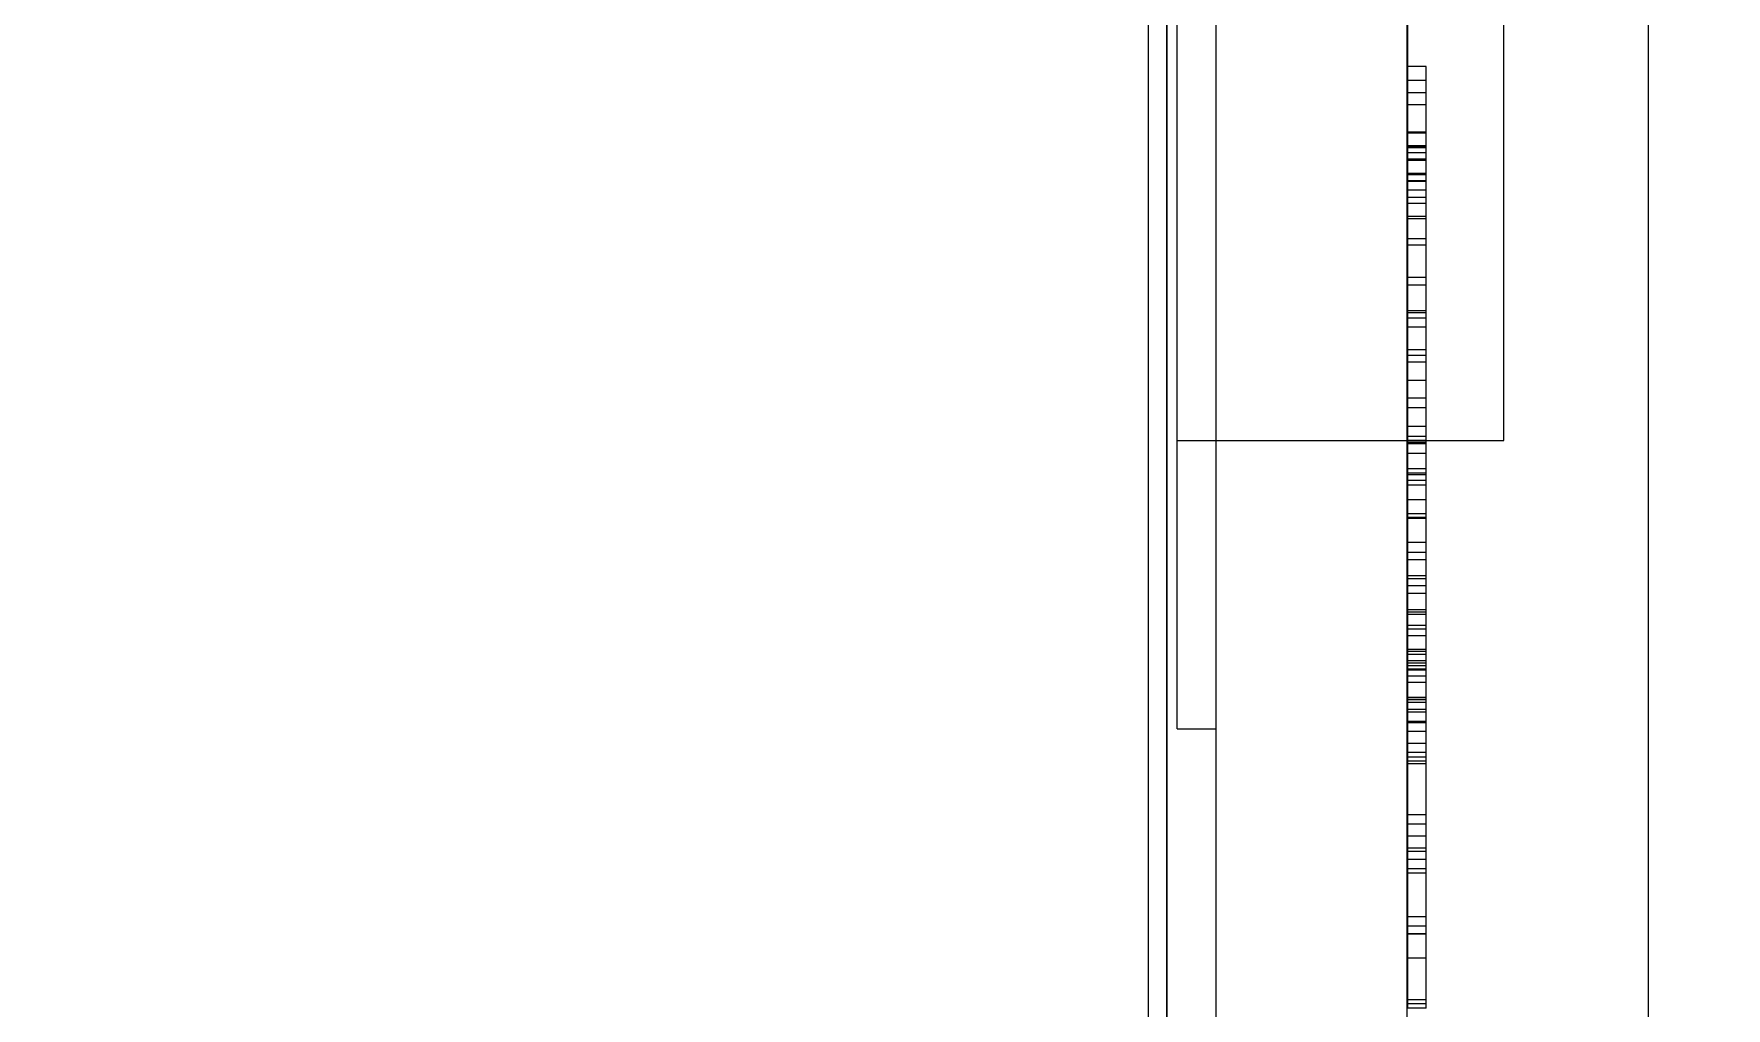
# Model space of a CAD drawing. Header units: millimetres. Extents: x -50460 to 50460, y -35640 to 35640.
# Drawn here: x -33273.54 to -33255.93, y 25760.79 to 25770.92 of the extents above; entities that cross this region are included whole.
import ezdxf

# ---------------------------------------------------------------- set-up
doc = ezdxf.new("R2010")
doc.units = ezdxf.units.MM
doc.set_wipeout_variables(frame=1)
for name, color, linetype, lineweight in [('尺寸线层', 4, 'Continuous', 18), ('粗实线层', 7, 'Continuous', 15), ('粗实线层_1', 7, 'Continuous', 15), ('细实线层', 3, 'Continuous', 18)]:
    doc.layers.add(name, color=color, linetype=linetype, lineweight=lineweight)

# ---------------------------------------------------------------- blocks, each defined once
blk = doc.blocks.new('*X1027')
at = {"layer": '粗实线层'}
blk.add_line((-12, -10), (-12, -177), dxfattribs=at)
blk = doc.blocks.new('*X1024')
at = {"layer": '粗实线层_1'}
blk.add_blockref('*X1027', (-9, -39.5), dxfattribs=at)
blk = doc.blocks.new('*X1030')
at = {"layer": '粗实线层'}
for p, q in [((-3.7, -66), (-3.7, -42.5)), ((-3.51, -42.5), (-3.51, -85)), ((-3.51, -85), (-3.51, -42.5)), ((-3.4, -60.75), (-3.4, -42.5)), ((-3, -42.5), (-3, -65.3)), ((-1.01, -42.5), (-1.01, -82.5)), ((0, -57.75), (0, -42.5)), ((-1, -53.858), (-1, -53.309)), ((-0.81, -53.858), (-1.01, -53.858)), ((-1, -63.653), (-1, -53.858)), ((-0.81, -54.004), (-0.81, -53.858)), ((-0.81, -54.004), (-1.01, -54.004)), ((-0.81, -54.133), (-0.81, -54.004)), ((-0.81, -54.133), (-1.01, -54.133)), ((-0.81, -54.258), (-0.81, -54.133)), ((-0.81, -54.258), (-1.01, -54.258)), ((-0.81, -54.264), (-0.81, -54.258)), ((-0.81, -54.271), (-0.81, -54.264)), ((-0.81, -54.278), (-0.81, -54.271)), ((-0.81, -54.285), (-0.81, -54.278)), ((-0.81, -54.294), (-0.81, -54.285)), ((-0.81, -54.302), (-0.81, -54.294)), ((-0.81, -54.312), (-0.81, -54.302)), ((-0.81, -54.322), (-0.81, -54.312)), ((-0.81, -54.333), (-0.81, -54.322)), ((-0.81, -54.344), (-0.81, -54.333)), ((-0.81, -54.355), (-0.81, -54.344)), ((-0.81, -54.367), (-0.81, -54.355)), ((-0.81, -54.38), (-0.81, -54.367)), ((-0.81, -54.393), (-0.81, -54.38)), ((-0.81, -54.406), (-0.81, -54.393)), ((-0.81, -54.42), (-0.81, -54.406)), ((-0.81, -54.434), (-0.81, -54.42)), ((-0.81, -54.541), (-1.01, -54.541)), ((-1.01, -54.541), (-1.01, -54.554)), ((-0.81, -54.554), (-1.01, -54.554)), ((-1.01, -54.554), (-1.01, -54.556)), ((-1.01, -54.556), (-1.01, -54.559)), ((-1.01, -54.559), (-1.01, -54.561)), ((-1.01, -54.561), (-1.01, -54.564)), ((-1.01, -54.564), (-1.01, -54.567)), ((-1.01, -54.567), (-1.01, -54.571)), ((-1.01, -54.571), (-1.01, -54.574)), ((-1.01, -54.574), (-1.01, -54.578)), ((-1.01, -54.578), (-1.01, -54.582)), ((-1.01, -54.582), (-1.01, -54.587)), ((-1.01, -54.587), (-1.01, -54.592)), ((-1.01, -54.592), (-1.01, -54.597)), ((-1.01, -54.597), (-1.01, -54.602)), ((-0.81, -54.448), (-0.81, -54.434)), ((-0.81, -54.462), (-0.81, -54.448)), ((-0.81, -54.477), (-0.81, -54.462)), ((-0.81, -54.492), (-0.81, -54.477)), ((-0.81, -54.507), (-0.81, -54.492)), ((-0.81, -54.522), (-0.81, -54.507)), ((-0.81, -54.537), (-0.81, -54.522)), ((-0.81, -54.553), (-0.81, -54.537)), ((-0.81, -54.568), (-0.81, -54.553)), ((-0.81, -54.584), (-0.81, -54.568)), ((-0.81, -54.599), (-0.81, -54.584)), ((-1.01, -54.602), (-1.01, -54.608)), ((-1.01, -54.608), (-1.01, -54.614)), ((-1.01, -54.614), (-1.01, -54.62)), ((-1.01, -54.62), (-1.01, -54.626)), ((-1.01, -54.626), (-1.01, -54.632)), ((-1.01, -54.632), (-1.01, -54.638)), ((-1.01, -54.638), (-1.01, -54.644)), ((-1.01, -54.644), (-1.01, -54.65)), ((-1.01, -54.65), (-1.01, -54.656)), ((-1.01, -54.656), (-1.01, -54.662)), ((-1.01, -54.662), (-1.01, -54.668)), ((-1.01, -54.668), (-1.01, -54.674)), ((-1.01, -54.674), (-1.01, -54.68)), ((-1.01, -54.68), (-1.01, -54.686)), ((-0.81, -54.686), (-1.01, -54.686)), ((-1.01, -54.686), (-1.01, -54.987)), ((-0.81, -54.698), (-1.01, -54.698)), ((-0.81, -54.705), (-1.01, -54.705)), ((-0.81, -54.758), (-1.01, -54.758)), ((-0.81, -54.615), (-0.81, -54.599)), ((-0.81, -54.63), (-0.81, -54.615)), ((-0.81, -54.645), (-0.81, -54.63)), ((-0.81, -54.66), (-0.81, -54.645)), ((-0.81, -54.675), (-0.81, -54.66)), ((-0.81, -54.69), (-0.81, -54.675)), ((-0.81, -54.705), (-0.81, -54.69)), ((-0.81, -55.223), (-0.81, -54.705)), ((-0.81, -54.758), (-0.81, -54.758)), ((-0.81, -54.822), (-1.01, -54.822)), ((-0.81, -54.838), (-1.01, -54.838)), ((-0.81, -54.822), (-0.81, -54.822)), ((-0.81, -54.971), (-1.01, -54.971)), ((-0.81, -54.987), (-1.01, -54.987)), ((-1.01, -54.987), (-1.01, -54.991)), ((-1.01, -54.991), (-1.01, -54.996)), ((-1.01, -54.996), (-1.01, -55.001)), ((-1.01, -55.001), (-1.01, -55.005)), ((-1.01, -55.005), (-1.01, -55.01)), ((-1.01, -55.01), (-1.01, -55.014)), ((-1.01, -55.014), (-1.01, -55.018)), ((-1.01, -55.018), (-1.01, -55.022)), ((-1.01, -55.022), (-1.01, -55.026)), ((-1.01, -55.026), (-1.01, -55.029)), ((-1.01, -55.029), (-1.01, -55.032)), ((-1.01, -55.032), (-1.01, -55.036)), ((-1.01, -55.036), (-1.01, -55.038)), ((-1.01, -55.038), (-1.01, -55.041)), ((-1.01, -55.041), (-1.01, -55.043)), ((-1.01, -55.043), (-1.01, -55.046)), ((-1.01, -55.046), (-1.01, -55.048)), ((-0.81, -55.048), (-1.01, -55.048)), ((-1.01, -55.048), (-1.01, -55.05)), ((-1.01, -55.05), (-1.01, -55.051)), ((-1.01, -55.051), (-1.01, -55.053)), ((-1.01, -55.053), (-1.01, -55.054)), ((-1.01, -55.054), (-1.01, -55.054)), ((-1.01, -55.054), (-1.01, -55.055)), ((-1.01, -55.055), (-1.01, -55.055)), ((-0.993, -55.055), (-1.01, -55.055)), ((-0.977, -55.055), (-0.993, -55.055)), ((-0.96, -55.055), (-0.977, -55.055)), ((-0.943, -55.055), (-0.96, -55.055)), ((-0.927, -55.055), (-0.943, -55.055)), ((-0.91, -55.055), (-0.927, -55.055)), ((-0.893, -55.055), (-0.91, -55.055)), ((-0.877, -55.055), (-0.893, -55.055)), ((-0.86, -55.055), (-0.877, -55.055)), ((-0.843, -55.055), (-0.86, -55.055)), ((-0.827, -55.055), (-0.843, -55.055)), ((-0.81, -55.055), (-0.827, -55.055)), ((-0.81, -54.971), (-0.81, -54.971)), ((-0.81, -55.048), (-0.81, -55.048)), ((-0.81, -55.144), (-1.01, -55.144)), ((-0.81, -55.223), (-1.01, -55.223)), ((-0.81, -55.285), (-1.01, -55.285)), ((-0.81, -55.237), (-0.81, -55.223)), ((-0.81, -55.252), (-0.81, -55.237)), ((-0.81, -55.266), (-0.81, -55.252)), ((-0.81, -55.28), (-0.81, -55.266)), ((-0.81, -55.294), (-0.81, -55.28)), ((-0.81, -55.285), (-0.81, -55.285)), ((-0.81, -56.055), (-0.81, -55.285)), ((-0.81, -55.307), (-0.81, -55.294)), ((-0.81, -55.421), (-1.01, -55.421)), ((-0.993, -55.445), (-1.01, -55.445)), ((-0.977, -55.445), (-0.993, -55.445)), ((-0.96, -55.445), (-0.977, -55.445)), ((-0.943, -55.445), (-0.96, -55.445)), ((-0.927, -55.445), (-0.943, -55.445)), ((-0.91, -55.445), (-0.927, -55.445)), ((-0.893, -55.445), (-0.91, -55.445)), ((-0.877, -55.445), (-0.893, -55.445)), ((-0.86, -55.445), (-0.877, -55.445)), ((-0.843, -55.445), (-0.86, -55.445)), ((-0.827, -55.445), (-0.843, -55.445)), ((-0.81, -55.445), (-0.827, -55.445)), ((-0.81, -55.319), (-0.81, -55.307)), ((-0.81, -55.331), (-0.81, -55.319)), ((-0.81, -55.343), (-0.81, -55.331)), ((-0.81, -55.354), (-0.81, -55.343)), ((-0.81, -55.364), (-0.81, -55.354)), ((-0.81, -55.374), (-0.81, -55.364)), ((-0.81, -55.383), (-0.81, -55.374)), ((-0.81, -55.392), (-0.81, -55.383)), ((-0.81, -55.4), (-0.81, -55.392)), ((-0.81, -55.407), (-0.81, -55.4)), ((-0.81, -55.414), (-0.81, -55.407)), ((-0.81, -55.42), (-0.81, -55.414)), ((-0.81, -55.426), (-0.81, -55.42)), ((-0.81, -55.431), (-0.81, -55.426)), ((-0.81, -55.435), (-0.81, -55.431)), ((-0.81, -55.438), (-0.81, -55.435)), ((-0.81, -55.441), (-0.81, -55.438)), ((-0.81, -55.443), (-0.81, -55.441)), ((-0.81, -55.444), (-0.81, -55.443)), ((-0.81, -55.445), (-0.81, -55.444)), ((-0.81, -55.652), (-1.01, -55.652)), ((-0.81, -55.718), (-1.01, -55.718)), ((-0.81, -55.718), (-0.81, -55.718)), ((-0.81, -56.4), (-0.81, -55.718)), ((-0.81, -56.055), (-1.01, -56.055)), ((-0.81, -56.134), (-1.01, -56.134)), ((-0.81, -56.422), (-0.81, -56.055)), ((-0.81, -56.4), (-1.01, -56.4)), ((-0.81, -56.422), (-1.01, -56.422)), ((-0.81, -56.478), (-1.01, -56.478)), ((-0.81, -56.4), (-0.81, -56.4)), ((-0.81, -56.807), (-0.81, -56.4)), ((-0.81, -56.572), (-1.01, -56.572)), ((-0.81, -56.572), (-0.81, -56.572)), ((-0.81, -57.409), (-0.81, -56.572)), ((-0.81, -56.807), (-1.01, -56.807)), ((-0.993, -56.867), (-1.01, -56.867)), ((-0.977, -56.867), (-0.993, -56.867)), ((-0.96, -56.867), (-0.977, -56.867)), ((-0.943, -56.867), (-0.96, -56.867)), ((-0.927, -56.867), (-0.943, -56.867)), ((-0.91, -56.867), (-0.927, -56.867)), ((-0.893, -56.867), (-0.91, -56.867)), ((-0.877, -56.867), (-0.893, -56.867)), ((-0.86, -56.867), (-0.877, -56.867)), ((-0.843, -56.867), (-0.86, -56.867)), ((-0.827, -56.867), (-0.843, -56.867)), ((-0.81, -56.867), (-0.827, -56.867)), ((-0.81, -56.812), (-0.81, -56.807)), ((-0.81, -56.817), (-0.81, -56.812)), ((-0.81, -56.821), (-0.81, -56.817)), ((-0.81, -56.826), (-0.81, -56.821)), ((-0.81, -56.83), (-0.81, -56.826)), ((-0.81, -56.835), (-0.81, -56.83)), ((-0.81, -56.839), (-0.81, -56.835)), ((-0.81, -56.844), (-0.81, -56.839)), ((-0.81, -56.848), (-0.81, -56.844)), ((-0.81, -56.853), (-0.81, -56.848)), ((-0.81, -56.857), (-0.81, -56.853)), ((-0.81, -56.861), (-0.81, -56.857)), ((-0.81, -56.864), (-0.81, -56.861)), ((-0.81, -56.867), (-0.81, -56.864)), ((-0.81, -56.934), (-1.01, -56.934)), ((-0.81, -57.124), (-1.01, -57.124)), ((-0.81, -57.124), (-0.81, -57.124)), ((-0.81, -57.308), (-0.81, -57.124)), ((-0.81, -57.308), (-1.01, -57.308)), ((-0.81, -57.409), (-1.01, -57.409)), ((-0.81, -57.308), (-0.81, -57.308)), ((-0.81, -57.605), (-0.81, -57.308)), ((-0.81, -57.77), (-0.81, -57.409)), ((-3.4, -57.75), (-0.81, -57.75)), ((-0.81, -57.605), (-1.01, -57.605)), ((-0.81, -57.708), (-1.01, -57.708)), ((-0.81, -57.748), (-1.01, -57.748)), ((-0.81, -57.605), (-0.81, -57.605)), ((-0.81, -57.784), (-0.81, -57.605)), ((-0.81, -57.748), (-0.81, -57.748)), ((-0.81, -57.75), (0, -57.75)), ((-0.81, -57.77), (-1.01, -57.77)), ((-0.81, -57.784), (-1.01, -57.784)), ((-0.81, -57.884), (-1.01, -57.884)), ((-0.81, -58.368), (-0.81, -57.784)), ((-0.81, -57.884), (-0.81, -57.884)), ((-0.81, -58.045), (-1.01, -58.045)), ((-0.81, -58.09), (-1.01, -58.09)), ((-0.993, -58.105), (-1.01, -58.105)), ((-0.977, -58.105), (-0.993, -58.105)), ((-0.96, -58.105), (-0.977, -58.105)), ((-0.943, -58.105), (-0.96, -58.105)), ((-0.927, -58.105), (-0.943, -58.105)), ((-0.91, -58.105), (-0.927, -58.105)), ((-0.893, -58.105), (-0.91, -58.105)), ((-0.877, -58.105), (-0.893, -58.105)), ((-0.86, -58.105), (-0.877, -58.105)), ((-0.843, -58.105), (-0.86, -58.105)), ((-0.827, -58.105), (-0.843, -58.105)), ((-0.81, -58.105), (-0.827, -58.105)), ((-0.81, -58.09), (-0.81, -58.09)), ((-0.81, -58.164), (-1.01, -58.164)), ((-0.81, -58.214), (-1.01, -58.214)), ((-0.81, -58.214), (-0.81, -58.214)), ((-0.81, -58.914), (-0.81, -58.214)), ((-0.81, -58.368), (-1.01, -58.368)), ((-0.81, -58.381), (-0.81, -58.368)), ((-0.81, -58.395), (-0.81, -58.381)), ((-0.81, -58.408), (-0.81, -58.395)), ((-0.81, -58.42), (-0.81, -58.408)), ((-0.81, -58.433), (-0.81, -58.42)), ((-0.81, -58.444), (-0.81, -58.433)), ((-0.81, -58.456), (-0.81, -58.444)), ((-0.81, -58.466), (-0.81, -58.456)), ((-0.81, -58.476), (-0.81, -58.466)), ((-0.81, -58.513), (-1.01, -58.513)), ((-0.993, -58.551), (-1.01, -58.551)), ((-0.81, -58.561), (-1.01, -58.561)), ((-0.977, -58.551), (-0.993, -58.551)), ((-0.96, -58.551), (-0.977, -58.551)), ((-0.943, -58.551), (-0.96, -58.551)), ((-0.927, -58.551), (-0.943, -58.551)), ((-0.91, -58.551), (-0.927, -58.551)), ((-0.893, -58.551), (-0.91, -58.551)), ((-0.877, -58.551), (-0.893, -58.551)), ((-0.86, -58.551), (-0.877, -58.551)), ((-0.843, -58.551), (-0.86, -58.551)), ((-0.827, -58.551), (-0.843, -58.551)), ((-0.81, -58.551), (-0.827, -58.551)), ((-0.81, -58.486), (-0.81, -58.476)), ((-0.81, -58.495), (-0.81, -58.486)), ((-0.81, -58.503), (-0.81, -58.495)), ((-0.81, -58.51), (-0.81, -58.503)), ((-0.81, -58.517), (-0.81, -58.51)), ((-0.81, -58.523), (-0.81, -58.517)), ((-0.81, -58.529), (-0.81, -58.523)), ((-0.81, -58.534), (-0.81, -58.529)), ((-0.81, -58.538), (-0.81, -58.534)), ((-0.81, -58.542), (-0.81, -58.538)), ((-0.81, -58.545), (-0.81, -58.542)), ((-0.81, -58.548), (-0.81, -58.545)), ((-0.81, -58.55), (-0.81, -58.548)), ((-0.81, -58.551), (-0.81, -58.55)), ((-0.81, -58.551), (-0.81, -58.551)), ((-0.81, -58.809), (-1.01, -58.809)), ((-0.81, -58.809), (-0.81, -58.809)), ((-0.81, -59.782), (-0.81, -58.809)), ((-0.81, -58.914), (-1.01, -58.914)), ((-0.81, -58.992), (-1.01, -58.992)), ((-0.81, -59.262), (-0.81, -58.914)), ((-0.81, -59.187), (-0.81, -58.992)), ((-0.81, -59.156), (-1.01, -59.156)), ((-0.81, -59.187), (-1.01, -59.187)), ((-0.81, -59.262), (-1.01, -59.262)), ((-0.81, -59.34), (-1.01, -59.34)), ((-0.81, -59.535), (-0.81, -59.187)), ((-0.81, -59.262), (-0.81, -59.262)), ((-0.993, -59.509), (-1.01, -59.509)), ((-0.977, -59.509), (-0.993, -59.509)), ((-0.96, -59.509), (-0.977, -59.509)), ((-0.943, -59.509), (-0.96, -59.509)), ((-0.927, -59.509), (-0.943, -59.509)), ((-0.91, -59.509), (-0.927, -59.509)), ((-0.893, -59.509), (-0.91, -59.509)), ((-0.877, -59.509), (-0.893, -59.509)), ((-0.86, -59.509), (-0.877, -59.509)), ((-0.843, -59.509), (-0.86, -59.509)), ((-0.827, -59.509), (-0.843, -59.509)), ((-0.81, -59.509), (-0.827, -59.509)), ((-0.81, -59.535), (-1.01, -59.535)), ((-0.81, -59.56), (-1.01, -59.56)), ((-0.81, -59.674), (-1.01, -59.674)), ((-0.81, -59.538), (-0.81, -59.535)), ((-0.81, -59.542), (-0.81, -59.538)), ((-0.81, -59.547), (-0.81, -59.542)), ((-0.81, -59.551), (-0.81, -59.547)), ((-0.81, -59.556), (-0.81, -59.551)), ((-0.81, -59.56), (-0.81, -59.556)), ((-0.81, -59.56), (-0.81, -59.56)), ((-0.81, -59.712), (-0.81, -59.56)), ((-0.81, -59.712), (-1.01, -59.712)), ((-0.81, -59.782), (-1.01, -59.782)), ((-0.81, -59.712), (-0.81, -59.712)), ((-0.81, -59.722), (-0.81, -59.712)), ((-0.81, -59.732), (-0.81, -59.722)), ((-0.81, -59.743), (-0.81, -59.732)), ((-0.81, -59.753), (-0.81, -59.743)), ((-0.81, -59.765), (-0.81, -59.753)), ((-0.81, -59.777), (-0.81, -59.765)), ((-0.81, -59.789), (-0.81, -59.777)), ((-0.81, -60.129), (-0.81, -59.782)), ((-0.81, -59.802), (-0.81, -59.789)), ((-0.81, -59.815), (-0.81, -59.802)), ((-0.81, -59.829), (-0.81, -59.815)), ((-0.81, -59.843), (-0.81, -59.829)), ((-0.81, -59.857), (-0.81, -59.843)), ((-0.81, -59.872), (-0.81, -59.857)), ((-0.81, -59.887), (-0.81, -59.872)), ((-1.01, -59.924), (-1.01, -59.925)), ((-0.993, -59.924), (-1.01, -59.924)), ((-1.01, -59.925), (-1.01, -59.927)), ((-1.01, -59.927), (-1.01, -59.93)), ((-1.01, -59.93), (-1.01, -59.934)), ((-1.01, -59.934), (-1.01, -59.939)), ((-1.01, -59.939), (-1.01, -59.944)), ((-0.81, -59.944), (-1.01, -59.944)), ((-1.01, -59.944), (-1.01, -60.064)), ((-0.81, -59.975), (-1.01, -59.975)), ((-0.993, -60.04), (-1.01, -60.04)), ((-0.977, -59.924), (-0.993, -59.924)), ((-0.977, -60.04), (-0.993, -60.04)), ((-0.96, -59.924), (-0.977, -59.924)), ((-0.96, -60.04), (-0.977, -60.04)), ((-0.943, -59.924), (-0.96, -59.924)), ((-0.943, -60.04), (-0.96, -60.04)), ((-0.927, -59.924), (-0.943, -59.924)), ((-0.927, -60.04), (-0.943, -60.04)), ((-0.91, -59.924), (-0.927, -59.924)), ((-0.91, -60.04), (-0.927, -60.04)), ((-0.893, -59.924), (-0.91, -59.924)), ((-0.893, -60.04), (-0.91, -60.04)), ((-0.877, -59.924), (-0.893, -59.924)), ((-0.877, -60.04), (-0.893, -60.04)), ((-0.86, -59.924), (-0.877, -59.924)), ((-0.86, -60.04), (-0.877, -60.04)), ((-0.843, -59.924), (-0.86, -59.924)), ((-0.843, -60.04), (-0.86, -60.04)), ((-0.827, -59.924), (-0.843, -59.924)), ((-0.827, -60.04), (-0.843, -60.04)), ((-0.81, -59.924), (-0.827, -59.924)), ((-0.81, -60.04), (-0.827, -60.04)), ((-0.81, -59.902), (-0.81, -59.887)), ((-0.81, -59.918), (-0.81, -59.902)), ((-0.81, -59.935), (-0.81, -59.918)), ((-0.81, -59.952), (-0.81, -59.935)), ((-0.81, -59.969), (-0.81, -59.952)), ((-0.81, -59.987), (-0.81, -59.969)), ((-0.81, -59.975), (-0.81, -59.975)), ((-0.81, -60.004), (-0.81, -59.987)), ((-0.81, -60.022), (-0.81, -60.004)), ((-0.81, -60.04), (-0.81, -60.022)), ((-0.81, -60.041), (-0.81, -60.04)), ((-0.81, -60.044), (-0.81, -60.041)), ((-0.81, -60.048), (-0.81, -60.044)), ((-0.81, -60.053), (-0.81, -60.048)), ((-0.81, -60.059), (-0.81, -60.053)), ((-0.81, -60.064), (-1.01, -60.064)), ((-1.01, -60.064), (-1.01, -60.067)), ((-1.01, -60.067), (-1.01, -60.071)), ((-1.01, -60.071), (-1.01, -60.074)), ((-1.01, -60.074), (-1.01, -60.078)), ((-1.01, -60.078), (-1.01, -60.082)), ((-1.01, -60.082), (-1.01, -60.086)), ((-1.01, -60.086), (-1.01, -60.091)), ((-1.01, -60.091), (-1.01, -60.095)), ((-0.81, -60.093), (-1.01, -60.093)), ((-1.01, -60.095), (-1.01, -60.1)), ((-1.01, -60.1), (-1.01, -60.105)), ((-1.01, -60.105), (-1.01, -60.111)), ((-1.01, -60.111), (-1.01, -60.116)), ((-1.01, -60.116), (-1.01, -60.122)), ((-1.01, -60.122), (-1.01, -60.128)), ((-1.01, -60.128), (-1.01, -60.134)), ((-0.81, -60.129), (-1.01, -60.129)), ((-1.01, -60.134), (-1.01, -60.14)), ((-0.81, -60.139), (-1.01, -60.139)), ((-1.01, -60.14), (-1.01, -60.146)), ((-1.01, -60.146), (-1.01, -60.151)), ((-1.01, -60.151), (-1.01, -60.157)), ((-1.01, -60.157), (-1.01, -60.163)), ((-1.01, -60.163), (-1.01, -60.169)), ((-1.01, -60.169), (-1.01, -60.174)), ((-1.01, -60.174), (-1.01, -60.18)), ((-1.01, -60.18), (-1.01, -60.185)), ((-1.01, -60.185), (-1.01, -60.19)), ((-1.01, -60.19), (-1.01, -60.196)), ((-1.01, -60.196), (-1.01, -60.201)), ((-0.81, -60.201), (-1.01, -60.201)), ((-1.01, -60.201), (-1.01, -60.423)), ((-0.81, -60.066), (-0.81, -60.059)), ((-0.81, -60.073), (-0.81, -60.066)), ((-0.81, -60.081), (-0.81, -60.073)), ((-0.81, -60.09), (-0.81, -60.081)), ((-0.81, -60.099), (-0.81, -60.09)), ((-0.81, -60.108), (-0.81, -60.099)), ((-0.81, -60.118), (-0.81, -60.108)), ((-0.81, -60.129), (-0.81, -60.118)), ((-0.81, -60.139), (-0.81, -60.129)), ((-0.81, -60.267), (-0.81, -60.139)), ((-0.81, -60.267), (-1.01, -60.267)), ((-0.81, -60.279), (-0.81, -60.267)), ((-0.81, -60.292), (-0.81, -60.279)), ((-0.81, -60.306), (-0.81, -60.292)), ((-0.81, -60.322), (-0.81, -60.306)), ((-0.81, -60.338), (-0.81, -60.322)), ((-0.81, -60.355), (-0.81, -60.338)), ((-0.81, -60.372), (-0.81, -60.355)), ((-0.81, -60.391), (-0.81, -60.372)), ((-0.81, -60.41), (-0.81, -60.391)), ((-0.81, -60.429), (-0.81, -60.41)), ((-1.01, -60.423), (-1.01, -60.423)), ((-1.01, -60.423), (-1.01, -60.424)), ((-0.993, -60.423), (-1.01, -60.423)), ((-1.01, -60.424), (-1.01, -60.425)), ((-1.01, -60.425), (-1.01, -60.427)), ((-1.01, -60.427), (-1.01, -60.429)), ((-1.01, -60.429), (-1.01, -60.431)), ((-1.01, -60.431), (-1.01, -60.434)), ((-1.01, -60.434), (-1.01, -60.437)), ((-1.01, -60.437), (-1.01, -60.44)), ((-1.01, -60.44), (-1.01, -60.443)), ((-0.81, -60.443), (-1.01, -60.443)), ((-1.01, -60.443), (-1.01, -60.548)), ((-0.81, -60.445), (-1.01, -60.445)), ((-0.81, -60.474), (-1.01, -60.474)), ((-0.81, -60.548), (-1.01, -60.548)), ((-1.01, -60.548), (-1.01, -60.564)), ((-1.01, -60.564), (-1.01, -60.584)), ((-0.81, -60.575), (-1.01, -60.575)), ((-1.01, -60.584), (-1.01, -60.609)), ((-0.977, -60.423), (-0.993, -60.423)), ((-0.96, -60.423), (-0.977, -60.423)), ((-0.943, -60.423), (-0.96, -60.423)), ((-0.927, -60.423), (-0.943, -60.423)), ((-0.91, -60.423), (-0.927, -60.423)), ((-0.893, -60.423), (-0.91, -60.423)), ((-0.877, -60.423), (-0.893, -60.423)), ((-0.86, -60.423), (-0.877, -60.423)), ((-0.843, -60.423), (-0.86, -60.423)), ((-0.827, -60.423), (-0.843, -60.423)), ((-0.81, -60.423), (-0.827, -60.423)), ((-0.81, -60.449), (-0.81, -60.429)), ((-0.81, -60.445), (-0.81, -60.445)), ((-0.81, -60.47), (-0.81, -60.449)), ((-0.81, -60.49), (-0.81, -60.47)), ((-0.81, -60.474), (-0.81, -60.474)), ((-0.81, -60.511), (-0.81, -60.49)), ((-0.81, -60.532), (-0.81, -60.511)), ((-0.81, -60.553), (-0.81, -60.532)), ((-0.81, -60.574), (-0.81, -60.553)), ((-0.81, -60.595), (-0.81, -60.574)), ((-3.4, -60.75), (-3, -60.75)), ((-1.01, -60.609), (-1.01, -60.635)), ((-1.01, -60.635), (-1.01, -60.661)), ((-1.01, -60.661), (-1.01, -60.685)), ((-0.81, -60.671), (-1.01, -60.671)), ((-1.01, -60.685), (-1.01, -61.113)), ((-0.81, -60.685), (-1.01, -60.685)), ((-0.81, -60.616), (-0.81, -60.595)), ((-0.81, -60.637), (-0.81, -60.616)), ((-0.81, -60.658), (-0.81, -60.637)), ((-0.81, -60.679), (-0.81, -60.658)), ((-0.81, -60.699), (-0.81, -60.679)), ((-0.81, -60.719), (-0.81, -60.699)), ((-0.81, -60.739), (-0.81, -60.719)), ((-0.81, -60.758), (-0.81, -60.739)), ((-0.81, -60.776), (-0.81, -60.758)), ((-0.81, -60.776), (-1.01, -60.776)), ((-0.81, -60.902), (-1.01, -60.902)), ((-0.81, -61.643), (-0.81, -60.776)), ((-0.81, -60.902), (-0.81, -60.902)), ((-0.993, -60.996), (-1.01, -60.996)), ((-0.81, -61.043), (-1.01, -61.043)), ((-0.81, -61.084), (-1.01, -61.084)), ((-0.81, -61.113), (-1.01, -61.113)), ((-0.977, -60.996), (-0.993, -60.996)), ((-0.96, -60.996), (-0.977, -60.996)), ((-0.943, -60.996), (-0.96, -60.996)), ((-0.927, -60.996), (-0.943, -60.996)), ((-0.91, -60.996), (-0.927, -60.996)), ((-0.893, -60.996), (-0.91, -60.996)), ((-0.877, -60.996), (-0.893, -60.996)), ((-0.86, -60.996), (-0.877, -60.996)), ((-0.843, -60.996), (-0.86, -60.996)), ((-0.827, -60.996), (-0.843, -60.996)), ((-0.81, -60.996), (-0.827, -60.996)), ((-0.81, -60.997), (-0.81, -60.996)), ((-0.81, -60.999), (-0.81, -60.997)), ((-0.81, -61.001), (-0.81, -60.999)), ((-0.81, -61.004), (-0.81, -61.001)), ((-0.81, -61.008), (-0.81, -61.004)), ((-0.81, -61.013), (-0.81, -61.008)), ((-0.81, -61.018), (-0.81, -61.013)), ((-0.81, -61.024), (-0.81, -61.018)), ((-0.81, -61.03), (-0.81, -61.024)), ((-0.81, -61.036), (-0.81, -61.03)), ((-0.81, -61.043), (-0.81, -61.036)), ((-0.81, -61.043), (-0.81, -61.043)), ((-0.81, -61.989), (-0.81, -61.043)), ((-0.81, -61.643), (-1.01, -61.643)), ((-0.993, -61.739), (-1.01, -61.739)), ((-0.81, -61.74), (-1.01, -61.74)), ((-0.977, -61.739), (-0.993, -61.739)), ((-0.96, -61.739), (-0.977, -61.739)), ((-0.943, -61.739), (-0.96, -61.739)), ((-0.927, -61.739), (-0.943, -61.739)), ((-0.91, -61.739), (-0.927, -61.739)), ((-0.893, -61.739), (-0.91, -61.739)), ((-0.877, -61.739), (-0.893, -61.739)), ((-0.86, -61.739), (-0.877, -61.739)), ((-0.843, -61.739), (-0.86, -61.739)), ((-0.827, -61.739), (-0.843, -61.739)), ((-0.81, -61.739), (-0.827, -61.739)), ((-0.81, -61.74), (-0.81, -61.74)), ((-0.81, -61.863), (-1.01, -61.863)), ((-0.81, -61.989), (-1.01, -61.989)), ((-0.81, -61.996), (-0.81, -61.989)), ((-0.993, -62.024), (-1.01, -62.024)), ((-0.81, -62.106), (-1.01, -62.106)), ((-0.977, -62.024), (-0.993, -62.024)), ((-0.96, -62.024), (-0.977, -62.024)), ((-0.943, -62.024), (-0.96, -62.024)), ((-0.927, -62.024), (-0.943, -62.024)), ((-0.91, -62.024), (-0.927, -62.024)), ((-0.893, -62.024), (-0.91, -62.024)), ((-0.877, -62.024), (-0.893, -62.024)), ((-0.86, -62.024), (-0.877, -62.024)), ((-0.843, -62.024), (-0.86, -62.024)), ((-0.827, -62.024), (-0.843, -62.024)), ((-0.81, -62.024), (-0.827, -62.024)), ((-0.81, -62.003), (-0.81, -61.996)), ((-0.81, -62.01), (-0.81, -62.003)), ((-0.81, -62.018), (-0.81, -62.01)), ((-0.81, -62.026), (-0.81, -62.018)), ((-0.81, -62.026), (-0.81, -62.024)), ((-0.81, -62.024), (-0.81, -62.024)), ((-0.81, -62.028), (-0.81, -62.026)), ((-0.81, -62.034), (-0.81, -62.026)), ((-0.81, -62.032), (-0.81, -62.028)), ((-0.81, -62.036), (-0.81, -62.032)), ((-0.81, -62.043), (-0.81, -62.034)), ((-0.81, -62.042), (-0.81, -62.036)), ((-0.81, -62.048), (-0.81, -62.042)), ((-0.81, -62.052), (-0.81, -62.043)), ((-0.81, -62.056), (-0.81, -62.048)), ((-0.81, -62.062), (-0.81, -62.052)), ((-0.81, -62.064), (-0.81, -62.056)), ((-0.81, -62.072), (-0.81, -62.062)), ((-0.81, -62.073), (-0.81, -62.064)), ((-0.81, -62.082), (-0.81, -62.072)), ((-0.81, -62.083), (-0.81, -62.073)), ((-0.81, -62.093), (-0.81, -62.082)), ((-0.81, -62.094), (-0.81, -62.083)), ((-0.81, -62.104), (-0.81, -62.093)), ((-0.81, -62.106), (-0.81, -62.094)), ((-0.81, -62.115), (-0.81, -62.104)), ((-0.81, -62.106), (-0.81, -62.106)), ((-0.81, -62.119), (-0.81, -62.106)), ((-0.81, -62.126), (-0.81, -62.115)), ((-0.81, -62.133), (-0.81, -62.119)), ((-0.81, -62.137), (-0.81, -62.126)), ((-0.81, -62.147), (-0.81, -62.133)), ((-0.81, -62.149), (-0.81, -62.137)), ((-0.81, -62.163), (-0.81, -62.147)), ((-0.81, -62.16), (-0.81, -62.149)), ((-0.81, -62.171), (-0.81, -62.16)), ((-0.81, -62.179), (-0.81, -62.163)), ((-0.81, -62.181), (-0.81, -62.171)), ((-0.81, -62.203), (-1.01, -62.203)), ((-0.81, -62.25), (-1.01, -62.25)), ((-0.81, -62.196), (-0.81, -62.179)), ((-0.81, -62.192), (-0.81, -62.181)), ((-0.81, -62.202), (-0.81, -62.192)), ((-0.81, -62.214), (-0.81, -62.196)), ((-0.81, -62.212), (-0.81, -62.202)), ((-0.81, -62.222), (-0.81, -62.212)), ((-0.81, -62.232), (-0.81, -62.214)), ((-0.81, -62.232), (-0.81, -62.222)), ((-0.81, -62.251), (-0.81, -62.232)), ((-0.81, -62.241), (-0.81, -62.232)), ((-0.81, -62.25), (-0.81, -62.241)), ((-0.81, -63.567), (-0.81, -62.25)), ((-0.81, -62.271), (-0.81, -62.251)), ((-0.81, -62.291), (-0.81, -62.271)), ((-0.81, -62.311), (-0.81, -62.291)), ((-0.81, -62.332), (-0.81, -62.311)), ((-0.81, -62.353), (-0.81, -62.332)), ((-0.81, -62.375), (-0.81, -62.353)), ((-0.81, -62.396), (-0.81, -62.375)), ((-0.81, -62.418), (-0.81, -62.396)), ((-0.81, -62.439), (-0.81, -62.418)), ((-0.81, -62.461), (-0.81, -62.439)), ((-0.81, -62.483), (-0.81, -62.461)), ((-0.81, -62.505), (-0.81, -62.483)), ((-0.81, -62.526), (-0.81, -62.505)), ((-0.81, -62.548), (-0.81, -62.526)), ((-0.81, -62.569), (-0.81, -62.548)), ((-0.81, -62.59), (-0.81, -62.569)), ((-0.81, -62.61), (-0.81, -62.59)), ((-0.81, -62.63), (-0.81, -62.61)), ((-0.81, -62.65), (-0.81, -62.63)), ((-0.81, -62.669), (-0.81, -62.65)), ((-0.81, -62.687), (-0.81, -62.669)), ((-0.81, -62.705), (-0.81, -62.687)), ((-0.81, -62.705), (-1.01, -62.705)), ((-0.81, -62.801), (-1.01, -62.801)), ((-0.81, -62.705), (-0.81, -62.705)), ((-0.81, -62.721), (-0.81, -62.705)), ((-0.81, -62.737), (-0.81, -62.721)), ((-0.81, -62.753), (-0.81, -62.737)), ((-0.81, -62.767), (-0.81, -62.753)), ((-0.81, -62.781), (-0.81, -62.767)), ((-0.81, -62.794), (-0.81, -62.781)), ((-0.81, -62.806), (-0.81, -62.794)), ((-0.81, -62.818), (-0.81, -62.806)), ((-0.81, -62.828), (-0.81, -62.818)), ((-0.81, -62.838), (-0.81, -62.828)), ((-0.81, -62.847), (-0.81, -62.838)), ((-0.81, -62.854), (-0.81, -62.847)), ((-0.81, -62.861), (-0.81, -62.854)), ((-0.81, -62.867), (-0.81, -62.861)), ((-0.81, -62.872), (-0.81, -62.867)), ((-0.81, -62.876), (-0.81, -62.872)), ((-0.81, -62.879), (-0.81, -62.876)), ((-0.81, -62.88), (-1.01, -62.88)), ((-0.993, -62.883), (-1.01, -62.883)), ((-0.977, -62.883), (-0.993, -62.883)), ((-0.96, -62.883), (-0.977, -62.883)), ((-0.943, -62.883), (-0.96, -62.883)), ((-0.927, -62.883), (-0.943, -62.883)), ((-0.91, -62.883), (-0.927, -62.883)), ((-0.893, -62.883), (-0.91, -62.883)), ((-0.877, -62.883), (-0.893, -62.883)), ((-0.86, -62.883), (-0.877, -62.883)), ((-0.843, -62.883), (-0.86, -62.883)), ((-0.827, -62.883), (-0.843, -62.883)), ((-0.81, -62.883), (-0.827, -62.883)), ((-0.81, -62.881), (-0.81, -62.879)), ((-0.81, -62.883), (-0.81, -62.881)), ((-0.81, -62.883), (-0.81, -62.883)), ((-0.81, -63.134), (-1.01, -63.134)), ((-0.81, -63.567), (-1.01, -63.567)), ((-0.81, -63.576), (-0.81, -63.567)), ((-0.81, -63.586), (-0.81, -63.576)), ((-0.81, -63.607), (-1.01, -63.607)), ((-0.993, -63.653), (-1.01, -63.653)), ((-0.977, -63.653), (-0.993, -63.653)), ((-0.96, -63.653), (-0.977, -63.653)), ((-0.943, -63.653), (-0.96, -63.653)), ((-0.927, -63.653), (-0.943, -63.653)), ((-0.91, -63.653), (-0.927, -63.653)), ((-0.893, -63.653), (-0.91, -63.653)), ((-0.877, -63.653), (-0.893, -63.653)), ((-0.86, -63.653), (-0.877, -63.653)), ((-0.843, -63.653), (-0.86, -63.653)), ((-0.827, -63.653), (-0.843, -63.653)), ((-0.81, -63.653), (-0.827, -63.653)), ((-0.81, -63.595), (-0.81, -63.586)), ((-0.81, -63.604), (-0.81, -63.595)), ((-0.81, -63.612), (-0.81, -63.604)), ((-0.81, -63.62), (-0.81, -63.612)), ((-0.81, -63.627), (-0.81, -63.62)), ((-0.81, -63.634), (-0.81, -63.627)), ((-0.81, -63.639), (-0.81, -63.634)), ((-0.81, -63.644), (-0.81, -63.639)), ((-0.81, -63.648), (-0.81, -63.644)), ((-0.81, -63.651), (-0.81, -63.648)), ((-0.81, -63.652), (-0.81, -63.651)), ((-0.81, -63.653), (-0.81, -63.652))]:
    blk.add_line(p, q, dxfattribs=at)
blk = doc.blocks.new('*X947')
blk.add_wipeout([(835, 150), (835, 158.5), (835, 158.5), (836.5, 160), (836.5, 160), (881, 160), (881, 160), (893.5, 160), (893.5, 160), (975, 160), (975, 160), (975, 167.321), (975, 167.321), (986.223, 167.321), (987.5, 162.99), (987.499, 163.143), (987.494, 163.295), (987.487, 163.448), (987.477, 163.6), (987.464, 163.752), (987.448, 163.904), (987.429, 164.055), (987.407, 164.206), (987.382, 164.357), (987.355, 164.507), (987.324, 164.656), (987.291, 164.805), (987.255, 164.953), (987.216, 165.101), (987.174, 165.248), (987.129, 165.394), (987.082, 165.539), (987.032, 165.683), (986.979, 165.826), (986.924, 165.968), (986.865, 166.109), (986.804, 166.249), (986.741, 166.387), (986.674, 166.525), (986.606, 166.661), (986.534, 166.796), (986.46, 166.929), (986.383, 167.061), (986.304, 167.192), (986.223, 167.321), (987.5, 162.99), (987.5, 150), (987.5, 150), (987.5, 137.01), (986.223, 132.679), (986.304, 132.808), (986.383, 132.939), (986.46, 133.071), (986.534, 133.204), (986.606, 133.339), (986.674, 133.475), (986.741, 133.613), (986.804, 133.751), (986.865, 133.891), (986.924, 134.032), (986.979, 134.174), (987.032, 134.317), (987.082, 134.461), (987.129, 134.606), (987.174, 134.752), (987.216, 134.899), (987.255, 135.047), (987.291, 135.195), (987.324, 135.344), (987.355, 135.493), (987.382, 135.643), (987.407, 135.794), (987.429, 135.945), (987.448, 136.096), (987.464, 136.248), (987.477, 136.4), (987.487, 136.552), (987.494, 136.705), (987.499, 136.857), (987.5, 137.01), (986.223, 132.679), (975, 132.679), (975, 132.679), (975, 140), (975, 140), (893.5, 140), (893.5, 140), (881, 140), (881, 140), (836.5, 140), (836.5, 140), (835, 141.5), (835, 141.5)]).dxf.layer = '粗实线层_1'
at = {"layer": '粗实线层_1'}
for name, p in [('*X1024', (984, 238)), ('*X1030', (961.5, 192.5))]:
    blk.add_blockref(name, p, dxfattribs=at)
blk = doc.blocks.new('*X805')
at = {"layer": '细实线层'}
blk.add_blockref('*X947', (-1515, 4855), dxfattribs=at)

msp = doc.modelspace()

# ---------------------------------------------------------------- block references
at = {"layer": '尺寸线层'}
msp.add_blockref('*X805', (-32704.742, 20776.945), dxfattribs=at)

doc.saveas('drawing.dxf')
